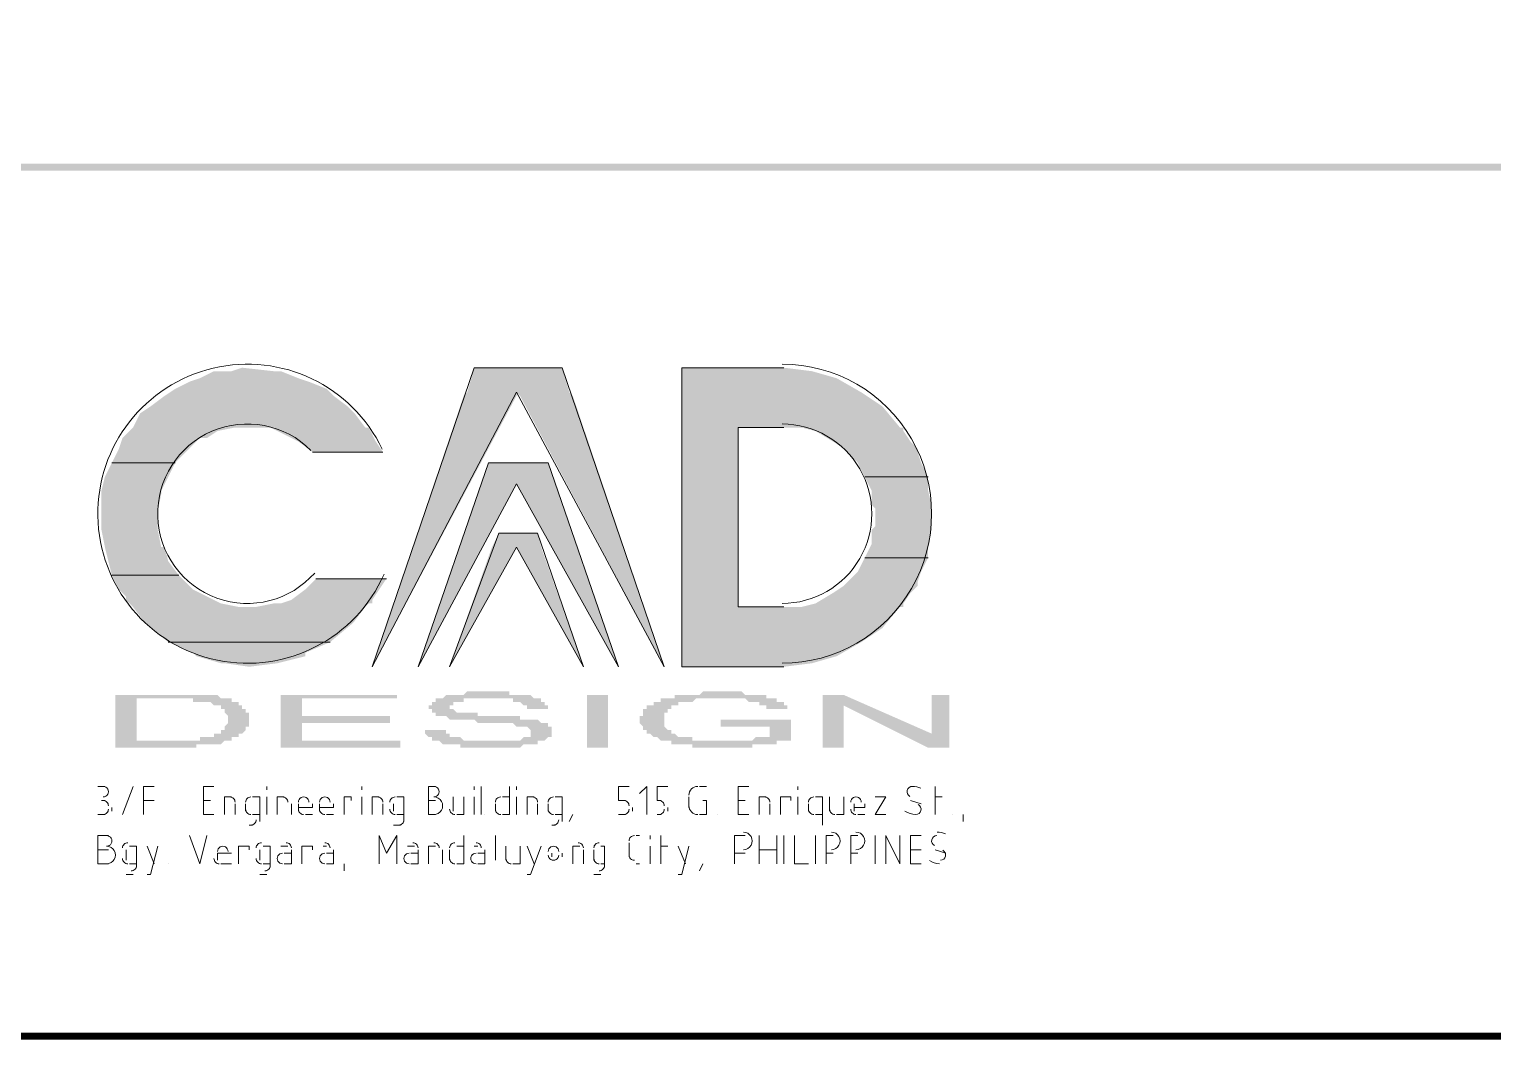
# Model space of a CAD drawing. Header units: millimetres. Extents: x 3.6 to 37.8, y 0.6 to 28.7.
# Drawn here: x 20.753 to 22.488, y 0.556 to 1.754 of the extents above; entities that cross this region are included whole.
import ezdxf

# ---------------------------------------------------------------- set-up
doc = ezdxf.new("R2010")
doc.units = ezdxf.units.MM
doc.layers.add('PDF_0', color=7, linetype='Continuous')

msp = doc.modelspace()

# ---------------------------------------------------------------- hatches: boundary and pattern name
at = {"layer": 'PDF_0', "true_color": 0x7f7f7f, "transparency": 33554559}
h = msp.add_hatch(color=8, dxfattribs=at)
h.paths.add_polyline_path([(20.85556, 0.90211), (20.85556, 0.96466), (20.92228, 0.96466), (20.92645, 0.96466), (20.92645, 0.96466), (20.93062, 0.96466), (20.93479, 0.96466), (20.93896, 0.96466), (20.93896, 0.96466), (20.94313, 0.96466), (20.9473, 0.96466), (20.9473, 0.96466), (20.95147, 0.96466), (20.95147, 0.96466), (20.95564, 0.96466), (20.95564, 0.96466), (20.95981, 0.96466), (20.95981, 0.96466), (20.96398, 0.96466), (20.96815, 0.96466), (20.96815, 0.96466), (20.97232, 0.96466), (20.97232, 0.96466), (20.97649, 0.96466), (20.97649, 0.96466), (20.98066, 0.96049), (20.98066, 0.96049), (20.98483, 0.96049), (20.98483, 0.96049), (20.989, 0.96049), (20.989, 0.96049), (20.99317, 0.96049), (20.99317, 0.95632), (20.99317, 0.95632), (20.99734, 0.95632), (20.99734, 0.95632), (21.00151, 0.95632), (21.00151, 0.95632), (21.00151, 0.95215), (21.00151, 0.95215), (21.00568, 0.95215), (21.00568, 0.95215), (21.00568, 0.95215), (21.00568, 0.95215), (21.00568, 0.94798), (21.00985, 0.94798), (21.00985, 0.94798), (21.00985, 0.94798), (21.00985, 0.94798), (21.00985, 0.94381), (21.00985, 0.94381), (21.01402, 0.94381), (21.01402, 0.94381), (21.01402, 0.94381), (21.01402, 0.93964), (21.01402, 0.93964), (21.01402, 0.93964), (21.01402, 0.93964), (21.01402, 0.93964), (21.01402, 0.93547), (21.01402, 0.93547), (21.01402, 0.93547), (21.01402, 0.93547), (21.01402, 0.9313), (21.01402, 0.9313), (21.01402, 0.9313), (21.01402, 0.9313), (21.01402, 0.9313), (21.01402, 0.92713), (21.01402, 0.92713), (21.01402, 0.92713), (21.01402, 0.92713), (21.00985, 0.92713), (21.00985, 0.92296), (21.00985, 0.92296), (21.00985, 0.92296), (21.00985, 0.92296), (21.00985, 0.92296), (21.00568, 0.91879), (21.00568, 0.91879), (21.00568, 0.91879), (21.00568, 0.91879), (21.00151, 0.91879), (21.00151, 0.91462), (21.00151, 0.91462), (21.00151, 0.91462), (20.99734, 0.91462), (20.99734, 0.91462), (20.99734, 0.91462), (20.99317, 0.91462), (20.99317, 0.91045), (20.989, 0.91045), (20.989, 0.91045), (20.989, 0.91045), (20.98483, 0.91045), (20.98483, 0.91045), (20.98066, 0.90628), (20.98066, 0.90628), (20.98066, 0.90628), (20.97649, 0.90628), (20.97232, 0.90628), (20.97232, 0.90628), (20.96815, 0.90628), (20.96815, 0.90628), (20.96398, 0.90628), (20.96398, 0.90628), (20.95981, 0.90628), (20.95564, 0.90628), (20.95564, 0.90628), (20.95147, 0.90628), (20.95147, 0.90211), (20.9473, 0.90211), (20.9473, 0.90211), (20.94313, 0.90211), (20.93896, 0.90211), (20.93896, 0.90211), (20.93479, 0.90211), (20.93062, 0.90211), (20.93062, 0.90211), (20.92645, 0.90211), (20.92645, 0.90211)], flags=0)
h.paths.add_polyline_path([(20.88058, 0.91045), (20.92228, 0.91045), (20.92645, 0.91045), (20.92645, 0.91045), (20.93062, 0.91045), (20.93479, 0.91045), (20.93896, 0.91045), (20.93896, 0.91045), (20.94313, 0.91045), (20.94313, 0.91045), (20.9473, 0.91045), (20.9473, 0.91045), (20.95147, 0.91045), (20.95147, 0.91045), (20.95564, 0.91045), (20.95564, 0.91462), (20.95981, 0.91462), (20.96398, 0.91462), (20.96398, 0.91462), (20.96815, 0.91462), (20.96815, 0.91462), (20.96815, 0.91462), (20.97232, 0.91462), (20.97232, 0.91462), (20.97232, 0.91879), (20.97649, 0.91879), (20.97649, 0.91879), (20.97649, 0.91879), (20.98066, 0.91879), (20.98066, 0.92296), (20.98066, 0.92296), (20.98066, 0.92296), (20.98483, 0.92296), (20.98483, 0.92296), (20.98483, 0.92296), (20.98483, 0.92713), (20.98483, 0.92713), (20.98483, 0.92713), (20.98483, 0.92713), (20.98483, 0.92713), (20.989, 0.9313), (20.989, 0.9313), (20.989, 0.9313), (20.989, 0.9313), (20.989, 0.93547), (20.989, 0.93547), (20.989, 0.93547), (20.989, 0.93547), (20.989, 0.93964), (20.989, 0.93964), (20.989, 0.93964), (20.989, 0.93964), (20.989, 0.93964), (20.98483, 0.94381), (20.98483, 0.94381), (20.98483, 0.94381), (20.98483, 0.94381), (20.98483, 0.94381), (20.98483, 0.94798), (20.98483, 0.94798), (20.98066, 0.94798), (20.98066, 0.94798), (20.98066, 0.94798), (20.98066, 0.95215), (20.97649, 0.95215), (20.97649, 0.95215), (20.97649, 0.95215), (20.97232, 0.95215), (20.97232, 0.95215), (20.96815, 0.95632), (20.96815, 0.95632), (20.96398, 0.95632), (20.96398, 0.95632), (20.95981, 0.95632), (20.95981, 0.95632), (20.95564, 0.95632), (20.95564, 0.95632), (20.95564, 0.95632), (20.95147, 0.95632), (20.95147, 0.95632), (20.9473, 0.95632), (20.9473, 0.96049), (20.94313, 0.96049), (20.94313, 0.96049), (20.93896, 0.96049), (20.93479, 0.96049), (20.93062, 0.96049), (20.93062, 0.96049), (20.92645, 0.96049), (20.92228, 0.96049), (20.92228, 0.96049), (20.88058, 0.96049)], flags=0)
for points in [[(21.05155, 0.90211), (21.05155, 0.96466), (21.18916, 0.96466), (21.18916, 0.96049), (21.07657, 0.96049), (21.07657, 0.93964), (21.18082, 0.93964), (21.18082, 0.9313), (21.07657, 0.9313), (21.07657, 0.91045), (21.19333, 0.91045), (21.19333, 0.90211)], [(21.22252, 0.92296), (21.24337, 0.92296), (21.24337, 0.92296), (21.24754, 0.92296), (21.24754, 0.92296), (21.24754, 0.91879), (21.24754, 0.91879), (21.24754, 0.91879), (21.25171, 0.91879), (21.25171, 0.91879), (21.25171, 0.91879), (21.25171, 0.91462), (21.25588, 0.91462), (21.25588, 0.91462), (21.25588, 0.91462), (21.26005, 0.91462), (21.26005, 0.91462), (21.26422, 0.91462), (21.26422, 0.91462), (21.26839, 0.91045), (21.27256, 0.91045), (21.27256, 0.91045), (21.27256, 0.91045), (21.27673, 0.91045), (21.2809, 0.91045), (21.2809, 0.91045), (21.28507, 0.91045), (21.28507, 0.91045), (21.28924, 0.91045), (21.29341, 0.91045), (21.29341, 0.91045), (21.29758, 0.91045), (21.30175, 0.91045), (21.30175, 0.91045), (21.30592, 0.91045), (21.30592, 0.91045), (21.31009, 0.91045), (21.31426, 0.91045), (21.31426, 0.91045), (21.31843, 0.91045), (21.3226, 0.91045), (21.3226, 0.91045), (21.32677, 0.91045), (21.32677, 0.91045), (21.33094, 0.91045), (21.33094, 0.91045), (21.33511, 0.91045), (21.33928, 0.91462), (21.33928, 0.91462), (21.34345, 0.91462), (21.34345, 0.91462), (21.34345, 0.91462), (21.34762, 0.91462), (21.34762, 0.91462), (21.34762, 0.91879), (21.34762, 0.91879), (21.34762, 0.91879), (21.34762, 0.91879), (21.34762, 0.91879), (21.34762, 0.92296), (21.34762, 0.92296), (21.34762, 0.92296), (21.34762, 0.92296), (21.34762, 0.92296), (21.34345, 0.92713), (21.34345, 0.92713), (21.34345, 0.92713), (21.33928, 0.92713), (21.33928, 0.92713), (21.33928, 0.92713), (21.33511, 0.92713), (21.33094, 0.92713), (21.33094, 0.92713), (21.32677, 0.9313), (21.32677, 0.9313), (21.3226, 0.9313), (21.3226, 0.9313), (21.3226, 0.9313), (21.31843, 0.9313), (21.31426, 0.9313), (21.31426, 0.9313), (21.31009, 0.9313), (21.30592, 0.9313), (21.30592, 0.9313), (21.30175, 0.9313), (21.29758, 0.9313), (21.29341, 0.9313), (21.29341, 0.9313), (21.28924, 0.9313), (21.28507, 0.9313), (21.2809, 0.93547), (21.2809, 0.93547), (21.27673, 0.93547), (21.27256, 0.93547), (21.27256, 0.93547), (21.26839, 0.93547), (21.26422, 0.93547), (21.26422, 0.93547), (21.26005, 0.93547), (21.26005, 0.93547), (21.25588, 0.93547), (21.25588, 0.93547), (21.25588, 0.93547), (21.25171, 0.93547), (21.25171, 0.93547), (21.24754, 0.93964), (21.24754, 0.93964), (21.24337, 0.93964), (21.24337, 0.93964), (21.2392, 0.93964), (21.2392, 0.93964), (21.23503, 0.93964), (21.23503, 0.94381), (21.23503, 0.94381), (21.23503, 0.94381), (21.23086, 0.94381), (21.23086, 0.94381), (21.23086, 0.94381), (21.23086, 0.94798), (21.23086, 0.94798), (21.22669, 0.94798), (21.22669, 0.94798), (21.22669, 0.94798), (21.22669, 0.95215), (21.22669, 0.95215), (21.22669, 0.95215), (21.22669, 0.95215), (21.23086, 0.95215), (21.23086, 0.95632), (21.23086, 0.95632), (21.23086, 0.95632), (21.23086, 0.95632), (21.23503, 0.95632), (21.23503, 0.96049), (21.23503, 0.96049), (21.2392, 0.96049), (21.2392, 0.96049), (21.2392, 0.96049), (21.24337, 0.96049), (21.24337, 0.96049), (21.24754, 0.96466), (21.24754, 0.96466), (21.25171, 0.96466), (21.25171, 0.96466), (21.25588, 0.96466), (21.26005, 0.96466), (21.26005, 0.96466), (21.26422, 0.96466), (21.26422, 0.96466), (21.26839, 0.96466), (21.26839, 0.96466), (21.27256, 0.96883), (21.27673, 0.96883), (21.27673, 0.96883), (21.2809, 0.96883), (21.28507, 0.96883), (21.28507, 0.96883), (21.28924, 0.96883), (21.29341, 0.96883), (21.29341, 0.96883), (21.29758, 0.96883), (21.29758, 0.96883), (21.30175, 0.96883), (21.30592, 0.96883), (21.30592, 0.96883), (21.31009, 0.96883), (21.31426, 0.96883), (21.31426, 0.96883), (21.31843, 0.96883), (21.3226, 0.96883), (21.3226, 0.96466), (21.32677, 0.96466), (21.32677, 0.96466), (21.33094, 0.96466), (21.33094, 0.96466), (21.33511, 0.96466), (21.33511, 0.96466), (21.33928, 0.96466), (21.34345, 0.96466), (21.34345, 0.96466), (21.34762, 0.96466), (21.34762, 0.96466), (21.35179, 0.96049), (21.35179, 0.96049), (21.35179, 0.96049), (21.35596, 0.96049), (21.35596, 0.96049), (21.36013, 0.96049), (21.36013, 0.96049), (21.36013, 0.95632), (21.36013, 0.95632), (21.3643, 0.95632), (21.3643, 0.95632), (21.3643, 0.95632), (21.3643, 0.95215), (21.36847, 0.95215), (21.36847, 0.95215), (21.36847, 0.95215), (21.36847, 0.95215), (21.36847, 0.94798), (21.36847, 0.94798), (21.36847, 0.94798), (21.34345, 0.94798), (21.34345, 0.94798), (21.34345, 0.95215), (21.34345, 0.95215), (21.34345, 0.95215), (21.33928, 0.95215), (21.33928, 0.95215), (21.33928, 0.95215), (21.33511, 0.95632), (21.33511, 0.95632), (21.33511, 0.95632), (21.33094, 0.95632), (21.33094, 0.95632), (21.33094, 0.95632), (21.32677, 0.95632), (21.32677, 0.96049), (21.3226, 0.96049), (21.3226, 0.96049), (21.31843, 0.96049), (21.31426, 0.96049), (21.31426, 0.96049), (21.31009, 0.96049), (21.30592, 0.96049), (21.30592, 0.96049), (21.30175, 0.96049), (21.29758, 0.96049), (21.29758, 0.96049), (21.29341, 0.96049), (21.28924, 0.96049), (21.28924, 0.96049), (21.28507, 0.96049), (21.2809, 0.96049), (21.27673, 0.96049), (21.27673, 0.96049), (21.27256, 0.96049), (21.27256, 0.96049), (21.26839, 0.96049), (21.26839, 0.95632), (21.26422, 0.95632), (21.26422, 0.95632), (21.26422, 0.95632), (21.26005, 0.95632), (21.26005, 0.95632), (21.25588, 0.95632), (21.25588, 0.95632), (21.25588, 0.95215), (21.25588, 0.95215), (21.25171, 0.95215), (21.25171, 0.95215), (21.25171, 0.95215), (21.25171, 0.95215), (21.25171, 0.94798), (21.25171, 0.94798), (21.25588, 0.94798), (21.25588, 0.94798), (21.25588, 0.94798), (21.25588, 0.94798), (21.26005, 0.94381), (21.26005, 0.94381), (21.26005, 0.94381), (21.26422, 0.94381), (21.26422, 0.94381), (21.26422, 0.94381), (21.26839, 0.94381), (21.26839, 0.94381), (21.27256, 0.94381), (21.27256, 0.94381), (21.27673, 0.94381), (21.2809, 0.94381), (21.28507, 0.94381), (21.28507, 0.93964), (21.28924, 0.93964), (21.29341, 0.93964), (21.29758, 0.93964), (21.29758, 0.93964), (21.30175, 0.93964), (21.30592, 0.93964), (21.31009, 0.93964), (21.31426, 0.93964), (21.31426, 0.93964), (21.31843, 0.93964), (21.3226, 0.93964), (21.3226, 0.93964), (21.32677, 0.93964), (21.33094, 0.93964), (21.33094, 0.93964), (21.33511, 0.93964), (21.33511, 0.93547), (21.33928, 0.93547), (21.33928, 0.93547), (21.33928, 0.93547), (21.34345, 0.93547), (21.34345, 0.93547), (21.34762, 0.93547), (21.34762, 0.93547), (21.35179, 0.93547), (21.35596, 0.93547), (21.35596, 0.93547), (21.36013, 0.9313), (21.36013, 0.9313), (21.36013, 0.9313), (21.3643, 0.9313), (21.3643, 0.9313), (21.3643, 0.9313), (21.36847, 0.9313), (21.36847, 0.92713), (21.36847, 0.92713), (21.37264, 0.92713), (21.37264, 0.92713), (21.37264, 0.92713), (21.37264, 0.92296), (21.37264, 0.92296), (21.37264, 0.92296), (21.37264, 0.92296), (21.37264, 0.92296), (21.37264, 0.91879), (21.37264, 0.91879), (21.37264, 0.91879), (21.37264, 0.91879), (21.37264, 0.91879), (21.37264, 0.91462), (21.37264, 0.91462), (21.36847, 0.91462), (21.36847, 0.91462), (21.36847, 0.91462), (21.3643, 0.91045), (21.3643, 0.91045), (21.3643, 0.91045), (21.3643, 0.91045), (21.36013, 0.91045), (21.36013, 0.91045), (21.35596, 0.91045), (21.35596, 0.90628), (21.35179, 0.90628), (21.35179, 0.90628), (21.34762, 0.90628), (21.34762, 0.90628), (21.34345, 0.90628), (21.34345, 0.90628), (21.33928, 0.90628), (21.33928, 0.90628), (21.33511, 0.90211), (21.33511, 0.90211), (21.33094, 0.90211), (21.32677, 0.90211), (21.32677, 0.90211), (21.3226, 0.90211), (21.31843, 0.90211), (21.31843, 0.90211), (21.31426, 0.90211), (21.31009, 0.90211), (21.31009, 0.90211), (21.30592, 0.90211), (21.30175, 0.90211), (21.30175, 0.90211), (21.30175, 0.90211), (21.29758, 0.90211), (21.29341, 0.90211), (21.28924, 0.90211), (21.28924, 0.90211), (21.28507, 0.90211), (21.2809, 0.90211), (21.2809, 0.90211), (21.27673, 0.90211), (21.27256, 0.90211), (21.27256, 0.90211), (21.26839, 0.90211), (21.26839, 0.90211), (21.26422, 0.90211), (21.26422, 0.90628), (21.26005, 0.90628), (21.26005, 0.90628), (21.25588, 0.90628), (21.25588, 0.90628), (21.25171, 0.90628), (21.24754, 0.90628), (21.24754, 0.90628), (21.24337, 0.90628), (21.24337, 0.90628), (21.2392, 0.91045), (21.2392, 0.91045), (21.2392, 0.91045), (21.23503, 0.91045), (21.23503, 0.91045), (21.23086, 0.91045), (21.23086, 0.91045), (21.23086, 0.91462), (21.22669, 0.91462), (21.22669, 0.91462), (21.22669, 0.91462), (21.22669, 0.91462), (21.22252, 0.91879), (21.22252, 0.91879), (21.22252, 0.91879), (21.22252, 0.91879), (21.22252, 0.91879), (21.22252, 0.92296), (21.22252, 0.92296), (21.22252, 0.92296), (21.22252, 0.92296)], [(21.5728, 0.92713), (21.5728, 0.93547), (21.6562, 0.93547), (21.6562, 0.91045), (21.65203, 0.91045), (21.65203, 0.91045), (21.64786, 0.91045), (21.64786, 0.91045), (21.64369, 0.91045), (21.64369, 0.91045), (21.63952, 0.91045), (21.63952, 0.90628), (21.63535, 0.90628), (21.63118, 0.90628), (21.63118, 0.90628), (21.62701, 0.90628), (21.62701, 0.90628), (21.62284, 0.90628), (21.62284, 0.90628), (21.61867, 0.90628), (21.61867, 0.90628), (21.6145, 0.90628), (21.61033, 0.90628), (21.61033, 0.90211), (21.60616, 0.90211), (21.60616, 0.90211), (21.60199, 0.90211), (21.59782, 0.90211), (21.59782, 0.90211), (21.59365, 0.90211), (21.58948, 0.90211), (21.58948, 0.90211), (21.58531, 0.90211), (21.58114, 0.90211), (21.58114, 0.90211), (21.57697, 0.90211), (21.57697, 0.90211), (21.5728, 0.90211), (21.56863, 0.90211), (21.56863, 0.90211), (21.56446, 0.90211), (21.56029, 0.90211), (21.56029, 0.90211), (21.55612, 0.90211), (21.55612, 0.90211), (21.55195, 0.90211), (21.54778, 0.90211), (21.54778, 0.90211), (21.54361, 0.90211), (21.53944, 0.90211), (21.53944, 0.90628), (21.53527, 0.90628), (21.53527, 0.90628), (21.5311, 0.90628), (21.5311, 0.90628), (21.52693, 0.90628), (21.52276, 0.90628), (21.52276, 0.90628), (21.51859, 0.90628), (21.51859, 0.90628), (21.51442, 0.90628), (21.51442, 0.91045), (21.51025, 0.91045), (21.51025, 0.91045), (21.50608, 0.91045), (21.50608, 0.91045), (21.50191, 0.91045), (21.50191, 0.91045), (21.49774, 0.91462), (21.49774, 0.91462), (21.49774, 0.91462), (21.49357, 0.91462), (21.49357, 0.91462), (21.49357, 0.91462), (21.4894, 0.91879), (21.4894, 0.91879), (21.4894, 0.91879), (21.48523, 0.91879), (21.48523, 0.91879), (21.48523, 0.92296), (21.48523, 0.92296), (21.48523, 0.92296), (21.48106, 0.92296), (21.48106, 0.92296), (21.48106, 0.92296), (21.48106, 0.92713), (21.48106, 0.92713), (21.48106, 0.92713), (21.48106, 0.92713), (21.47689, 0.9313), (21.47689, 0.9313), (21.47689, 0.9313), (21.47689, 0.9313), (21.47689, 0.9313), (21.47689, 0.93547), (21.47689, 0.93547), (21.47689, 0.93547), (21.47689, 0.93547), (21.47689, 0.93547), (21.47689, 0.93964), (21.47689, 0.93964), (21.47689, 0.93964), (21.48106, 0.93964), (21.48106, 0.94381), (21.48106, 0.94381), (21.48106, 0.94381), (21.48106, 0.94381), (21.48106, 0.94381), (21.48106, 0.94798), (21.48523, 0.94798), (21.48523, 0.94798), (21.48523, 0.94798), (21.48523, 0.94798), (21.48523, 0.95215), (21.4894, 0.95215), (21.4894, 0.95215), (21.4894, 0.95215), (21.4894, 0.95215), (21.49357, 0.95215), (21.49357, 0.95632), (21.49357, 0.95632), (21.49774, 0.95632), (21.49774, 0.95632), (21.49774, 0.95632), (21.50191, 0.95632), (21.50191, 0.96049), (21.50608, 0.96049), (21.50608, 0.96049), (21.51025, 0.96049), (21.51025, 0.96049), (21.51442, 0.96049), (21.51442, 0.96049), (21.51859, 0.96049), (21.51859, 0.96466), (21.52276, 0.96466), (21.52276, 0.96466), (21.52693, 0.96466), (21.52693, 0.96466), (21.5311, 0.96466), (21.5311, 0.96466), (21.53527, 0.96466), (21.53944, 0.96466), (21.53944, 0.96466), (21.54361, 0.96466), (21.54361, 0.96466), (21.54778, 0.96466), (21.55195, 0.96883), (21.55195, 0.96883), (21.55612, 0.96883), (21.56029, 0.96883), (21.56029, 0.96883), (21.56446, 0.96883), (21.56863, 0.96883), (21.56863, 0.96883), (21.5728, 0.96883), (21.5728, 0.96883), (21.57697, 0.96883), (21.58114, 0.96883), (21.58114, 0.96883), (21.58531, 0.96883), (21.58948, 0.96883), (21.58948, 0.96883), (21.59365, 0.96883), (21.59782, 0.96883), (21.59782, 0.96883), (21.60199, 0.96466), (21.60199, 0.96466), (21.60616, 0.96466), (21.61033, 0.96466), (21.61033, 0.96466), (21.61033, 0.96466), (21.6145, 0.96466), (21.61867, 0.96466), (21.61867, 0.96466), (21.62284, 0.96466), (21.62284, 0.96466), (21.62701, 0.96466), (21.62701, 0.96049), (21.63118, 0.96049), (21.63118, 0.96049), (21.63535, 0.96049), (21.63535, 0.96049), (21.63952, 0.96049), (21.63952, 0.96049), (21.63952, 0.96049), (21.63952, 0.95632), (21.64369, 0.95632), (21.64369, 0.95632), (21.64369, 0.95632), (21.64786, 0.95632), (21.64786, 0.95632), (21.64786, 0.95215), (21.64786, 0.95215), (21.65203, 0.95215), (21.65203, 0.95215), (21.65203, 0.94798), (21.65203, 0.94798), (21.65203, 0.94798), (21.63118, 0.94798), (21.63118, 0.94798), (21.62701, 0.94798), (21.62701, 0.94798), (21.62701, 0.95215), (21.62701, 0.95215), (21.62284, 0.95215), (21.62284, 0.95215), (21.62284, 0.95215), (21.61867, 0.95215), (21.61867, 0.95632), (21.61867, 0.95632), (21.6145, 0.95632), (21.6145, 0.95632), (21.61033, 0.95632), (21.61033, 0.95632), (21.60616, 0.95632), (21.60616, 0.95632), (21.60199, 0.96049), (21.60199, 0.96049), (21.59782, 0.96049), (21.59782, 0.96049), (21.59365, 0.96049), (21.58948, 0.96049), (21.58948, 0.96049), (21.58531, 0.96049), (21.58114, 0.96049), (21.58114, 0.96049), (21.57697, 0.96049), (21.5728, 0.96049), (21.5728, 0.96049), (21.5728, 0.96049), (21.56863, 0.96049), (21.56446, 0.96049), (21.56446, 0.96049), (21.56029, 0.96049), (21.55612, 0.96049), (21.55612, 0.96049), (21.55195, 0.96049), (21.54778, 0.96049), (21.54778, 0.96049), (21.54361, 0.96049), (21.54361, 0.96049), (21.53944, 0.95632), (21.53944, 0.95632), (21.53527, 0.95632), (21.53527, 0.95632), (21.5311, 0.95632), (21.5311, 0.95632), (21.52693, 0.95632), (21.52693, 0.95632), (21.52276, 0.95632), (21.52276, 0.95215), (21.52276, 0.95215), (21.51859, 0.95215), (21.51859, 0.95215), (21.51859, 0.95215), (21.51442, 0.95215), (21.51442, 0.94798), (21.51442, 0.94798), (21.51025, 0.94798), (21.51025, 0.94798), (21.51025, 0.94798), (21.51025, 0.94798), (21.51025, 0.94381), (21.50608, 0.94381), (21.50608, 0.94381), (21.50608, 0.94381), (21.50608, 0.94381), (21.50608, 0.93964), (21.50608, 0.93964), (21.50608, 0.93964), (21.50608, 0.93964), (21.50608, 0.93964), (21.50608, 0.93547), (21.50191, 0.93547), (21.50191, 0.93547), (21.50608, 0.93547), (21.50608, 0.9313), (21.50608, 0.9313), (21.50608, 0.9313), (21.50608, 0.9313), (21.50608, 0.9313), (21.50608, 0.92713), (21.50608, 0.92713), (21.50608, 0.92713), (21.50608, 0.92713), (21.50608, 0.92713), (21.51025, 0.92296), (21.51025, 0.92296), (21.51025, 0.92296), (21.51025, 0.92296), (21.51025, 0.92296), (21.51442, 0.92296), (21.51442, 0.91879), (21.51442, 0.91879), (21.51859, 0.91879), (21.51859, 0.91879), (21.51859, 0.91879), (21.52276, 0.91462), (21.52276, 0.91462), (21.52693, 0.91462), (21.52693, 0.91462), (21.5311, 0.91462), (21.5311, 0.91462), (21.53527, 0.91462), (21.53527, 0.91462), (21.53944, 0.91462), (21.53944, 0.91045), (21.54361, 0.91045), (21.54778, 0.91045), (21.54778, 0.91045), (21.55195, 0.91045), (21.55195, 0.91045), (21.55612, 0.91045), (21.56029, 0.91045), (21.56029, 0.91045), (21.56446, 0.91045), (21.56863, 0.91045), (21.56863, 0.91045), (21.5728, 0.91045), (21.5728, 0.91045), (21.57697, 0.91045), (21.58114, 0.91045), (21.58114, 0.91045), (21.58531, 0.91045), (21.58948, 0.91045), (21.58948, 0.91045), (21.59365, 0.91045), (21.59782, 0.91045), (21.59782, 0.91045), (21.60199, 0.91045), (21.60199, 0.91045), (21.60616, 0.91045), (21.60616, 0.91045), (21.61033, 0.91045), (21.6145, 0.91462), (21.6145, 0.91462), (21.61867, 0.91462), (21.62284, 0.91462), (21.62284, 0.91462), (21.62701, 0.91462), (21.62701, 0.91462), (21.62701, 0.91462), (21.63118, 0.91462), (21.63118, 0.91462), (21.63118, 0.92713)], [(21.69373, 0.90211), (21.69373, 0.96466), (21.71875, 0.96466), (21.823, 0.91879), (21.823, 0.96466), (21.84385, 0.96466), (21.84385, 0.90211), (21.81883, 0.90211), (21.71875, 0.95215), (21.71875, 0.90211)]]:
    msp.add_hatch(color=8, dxfattribs=at).paths.add_polyline_path(points)

# ---------------------------------------------------------------- linework, layer by layer
at = {"layer": 'PDF_0', "lineweight": 0, "const_width": 0.00834}
msp.add_lwpolyline([(37.81912, 0.56017), (37.81912, 28.6618), (3.62095, 28.6618), (3.62095, 0.56017)], close=True, dxfattribs=at)
at = {"layer": 'PDF_0', "color": 133, "lineweight": 0, "true_color": 0x6dddc0}
for points in [[(21.33094, 1.32328), (21.15997, 0.99802), (21.2809, 1.35247), (21.38515, 1.35247), (21.50608, 0.99802)], [(21.36847, 1.23988), (21.45187, 0.99802), (21.33094, 1.21486), (21.21418, 0.99802), (21.29758, 1.23988)], [(21.35596, 1.15648), (21.41017, 0.99802), (21.33094, 1.1398), (21.25171, 0.99802), (21.31009, 1.15648)], [(21.15997, 0.99802), (21.15997, 0.99802), (21.15997, 0.99802)], [(21.21418, 0.99802), (21.21418, 0.99802), (21.21418, 0.99802)], [(21.25171, 0.99802), (21.25171, 0.99802), (21.25171, 0.99802)], [(21.41017, 0.99802), (21.41017, 0.99802), (21.41017, 0.99802)], [(21.45187, 0.99802), (21.45187, 0.99802), (21.45187, 0.99802)], [(21.50608, 0.99802), (21.50608, 0.99802), (21.50608, 0.99802)]]:
    msp.add_lwpolyline(points, close=True, dxfattribs=at)
for points in [[(21.64786, 1.35247), (21.52693, 1.35247), (21.52693, 0.99802), (21.64786, 0.99802)], [(21.64786, 1.06891), (21.59365, 1.06891), (21.59365, 1.28158), (21.64786, 1.28158)], [(21.17248, 1.25239), (21.08908, 1.25239)], [(20.92645, 1.23988), (20.85139, 1.23988), (20.92645, 1.23988)], [(21.81883, 1.2232), (21.74377, 1.2232), (21.81883, 1.2232)], [(21.81883, 1.12729), (21.74377, 1.12729), (21.81883, 1.12729)], [(20.93062, 1.10644), (20.85139, 1.10644), (20.93062, 1.10644)], [(21.09325, 1.10227), (21.17665, 1.10227)], [(21.10993, 1.02721), (20.91811, 1.02721), (21.10993, 1.02721)]]:
    msp.add_lwpolyline(points, dxfattribs=at)
at = {"layer": 'PDF_0', "lineweight": 9}
for points in [[(20.83471, 0.85624), (20.84305, 0.85624)], [(20.8639, 0.82288), (20.87641, 0.85624)], [(20.88892, 0.82288), (20.88892, 0.85624), (20.90143, 0.85624)], [(20.97232, 0.82288), (20.95981, 0.82288), (20.95981, 0.85624), (20.97232, 0.85624)], [(21.03487, 0.85207), (21.03487, 0.85624)], [(21.14746, 0.85207), (21.14746, 0.85624)], [(21.23503, 0.85624), (21.22669, 0.85624), (21.22669, 0.82288), (21.23503, 0.82288)], [(21.2809, 0.85207), (21.2809, 0.85624)], [(21.28924, 0.82288), (21.28924, 0.85624)], [(21.3226, 0.85624), (21.3226, 0.82288), (21.31426, 0.82288)], [(21.33094, 0.85207), (21.33094, 0.85624)], [(21.46021, 0.83956), (21.45187, 0.83956), (21.45187, 0.85624), (21.46438, 0.85624)], [(21.48523, 0.82288), (21.48523, 0.85624), (21.47689, 0.8479)], [(21.50191, 0.83956), (21.49774, 0.83956), (21.49774, 0.85624), (21.51025, 0.85624)], [(21.54778, 0.85624), (21.55612, 0.85624)], [(21.60616, 0.82288), (21.59365, 0.82288), (21.59365, 0.85624), (21.60616, 0.85624)], [(21.66454, 0.85207), (21.66454, 0.85624)], [(21.82717, 0.82288), (21.82717, 0.85624)], [(20.84305, 0.83956), (20.83888, 0.83956)], [(20.88892, 0.83956), (20.90143, 0.83956)], [(20.96815, 0.83956), (20.95981, 0.83956)], [(20.98483, 0.82288), (20.98483, 0.84373), (20.99317, 0.84373)], [(20.99734, 0.83539), (20.99734, 0.82288)], [(21.00985, 0.83539), (21.00985, 0.82705)], [(21.02653, 0.81454), (21.02653, 0.84373), (21.01819, 0.84373)], [(21.03487, 0.82288), (21.03487, 0.84373)], [(21.04738, 0.82288), (21.04738, 0.84373), (21.05572, 0.84373)], [(21.06406, 0.83539), (21.06406, 0.82288)], [(21.0724, 0.82705), (21.0724, 0.83539)], [(21.08908, 0.83539), (21.08908, 0.83122), (21.0724, 0.83122)], [(21.09742, 0.82705), (21.09742, 0.83539)], [(21.1141, 0.83539), (21.1141, 0.83122), (21.09742, 0.83122)], [(21.12661, 0.82288), (21.12661, 0.84373), (21.13495, 0.84373), (21.13495, 0.83956)], [(21.14746, 0.82288), (21.14746, 0.84373)], [(21.15997, 0.82288), (21.15997, 0.84373), (21.16831, 0.84373)], [(21.17248, 0.83539), (21.17248, 0.82288)], [(21.18499, 0.83539), (21.18499, 0.82705)], [(21.1975, 0.81454), (21.1975, 0.84373), (21.18916, 0.84373)], [(21.23503, 0.83956), (21.22669, 0.83956)], [(21.25588, 0.84373), (21.25588, 0.82705)], [(21.26005, 0.82288), (21.26839, 0.82288), (21.26839, 0.84373)], [(21.2809, 0.82288), (21.2809, 0.84373)], [(21.30592, 0.82705), (21.30592, 0.83539)], [(21.31426, 0.84373), (21.3226, 0.84373)], [(21.33094, 0.82288), (21.33094, 0.84373)], [(21.34345, 0.82288), (21.34345, 0.84373), (21.35179, 0.84373)], [(21.35596, 0.83539), (21.35596, 0.82288)], [(21.36847, 0.83539), (21.36847, 0.82705)], [(21.38515, 0.81454), (21.38515, 0.84373), (21.37681, 0.84373)], [(21.53527, 0.83122), (21.53527, 0.84373)], [(21.55195, 0.83956), (21.55612, 0.83956), (21.55612, 0.82288), (21.54778, 0.82288)], [(21.60199, 0.83956), (21.59365, 0.83956)], [(21.61867, 0.82288), (21.61867, 0.84373), (21.62701, 0.84373)], [(21.63118, 0.83539), (21.63118, 0.82288)], [(21.64369, 0.82288), (21.64369, 0.84373), (21.6562, 0.84373), (21.6562, 0.83956)], [(21.66454, 0.82288), (21.66454, 0.84373)], [(21.67705, 0.83539), (21.67705, 0.82705)], [(21.69373, 0.81037), (21.69373, 0.84373), (21.68539, 0.84373)], [(21.70207, 0.84373), (21.70207, 0.82705)], [(21.71041, 0.82288), (21.71875, 0.82288), (21.71875, 0.84373)], [(21.73126, 0.82705), (21.73126, 0.83539)], [(21.74377, 0.83539), (21.74377, 0.83122), (21.73126, 0.83122)], [(21.75628, 0.84373), (21.76879, 0.84373), (21.75628, 0.82288), (21.76879, 0.82288)], [(21.79798, 0.83956), (21.81049, 0.83539)], [(21.82717, 0.84373), (21.83551, 0.84373)], [(20.84305, 0.82288), (20.83471, 0.82288)], [(20.85139, 0.83122), (20.85139, 0.82705)], [(21.01819, 0.82288), (21.02653, 0.82288)], [(21.08908, 0.82288), (21.08074, 0.82288)], [(21.1141, 0.82288), (21.10576, 0.82288)], [(21.18916, 0.82288), (21.1975, 0.82288)], [(21.29341, 0.82288), (21.29341, 0.82288)], [(21.37681, 0.82288), (21.38515, 0.82288)], [(21.39349, 0.81454), (21.39766, 0.82288)], [(21.45187, 0.82288), (21.46021, 0.82288)], [(21.46855, 0.82705), (21.46855, 0.83122)], [(21.49774, 0.82288), (21.50191, 0.82288)], [(21.51025, 0.82705), (21.51025, 0.83122)], [(21.56863, 0.82288), (21.56863, 0.82288)], [(21.68539, 0.82288), (21.69373, 0.82288)], [(21.74377, 0.82288), (21.73543, 0.82288)], [(21.84802, 0.82288), (21.84802, 0.82288)], [(21.86053, 0.81454), (21.86053, 0.82288)], [(21.01402, 0.81037), (21.01819, 0.81037)], [(21.18499, 0.81037), (21.19333, 0.81037)], [(21.37264, 0.81037), (21.37681, 0.81037)], [(20.84722, 0.79786), (20.83471, 0.79786), (20.83471, 0.7645), (20.84722, 0.7645)], [(20.84722, 0.78118), (20.83471, 0.78118)], [(20.86807, 0.78118), (20.86807, 0.76867)], [(20.88058, 0.76033), (20.88058, 0.78535), (20.87224, 0.78535)], [(20.89309, 0.75199), (20.89726, 0.75199), (20.9056, 0.78535)], [(20.89309, 0.78535), (20.90143, 0.7645)], [(20.94313, 0.79786), (20.95564, 0.7645), (20.96398, 0.79786)], [(21.00151, 0.7645), (21.00151, 0.78535), (21.01402, 0.78535), (21.01402, 0.78118)], [(21.02653, 0.78118), (21.02653, 0.76867)], [(21.03904, 0.76033), (21.03904, 0.78535), (21.0307, 0.78535)], [(21.05155, 0.78535), (21.05989, 0.78535)], [(21.06406, 0.78118), (21.06406, 0.7645), (21.05572, 0.7645)], [(21.07657, 0.7645), (21.07657, 0.78535), (21.08908, 0.78535), (21.08908, 0.78118)], [(21.10159, 0.78535), (21.10576, 0.78535)], [(21.1141, 0.78118), (21.1141, 0.7645), (21.10576, 0.7645)], [(21.16831, 0.7645), (21.16831, 0.79786), (21.17665, 0.77701), (21.18916, 0.79786), (21.18916, 0.7645)], [(21.20167, 0.78535), (21.21001, 0.78535)], [(21.21418, 0.78118), (21.21418, 0.7645), (21.20584, 0.7645)], [(21.22669, 0.7645), (21.22669, 0.78535), (21.23503, 0.78535)], [(21.24337, 0.78118), (21.24337, 0.7645)], [(21.25171, 0.76867), (21.25171, 0.78118)], [(21.26839, 0.79786), (21.26839, 0.7645), (21.26005, 0.7645)], [(21.26005, 0.78535), (21.26839, 0.78535)], [(21.2809, 0.78535), (21.28507, 0.78535)], [(21.29341, 0.78118), (21.29341, 0.7645), (21.28507, 0.7645)], [(21.30592, 0.79786), (21.30592, 0.76867)], [(21.31843, 0.78535), (21.31843, 0.76867)], [(21.32677, 0.7645), (21.33511, 0.7645), (21.33511, 0.78535)], [(21.34345, 0.75199), (21.34762, 0.75199), (21.36013, 0.78535)], [(21.34345, 0.78535), (21.35179, 0.7645)], [(21.39766, 0.7645), (21.39766, 0.78535), (21.406, 0.78535)], [(21.41017, 0.78118), (21.41017, 0.7645)], [(21.42268, 0.78118), (21.42268, 0.76867)], [(21.43519, 0.76033), (21.43519, 0.78535), (21.43102, 0.78535)], [(21.46438, 0.77284), (21.46438, 0.78952)], [(21.47272, 0.79786), (21.47689, 0.79786)], [(21.4894, 0.79369), (21.4894, 0.79786)], [(21.4894, 0.7645), (21.4894, 0.78535)], [(21.50191, 0.7645), (21.50191, 0.79786)], [(21.50191, 0.78535), (21.51025, 0.78535)], [(21.52276, 0.75199), (21.52693, 0.75199), (21.53527, 0.78535)], [(21.52276, 0.78535), (21.5311, 0.7645)], [(21.58948, 0.7645), (21.58948, 0.79786), (21.60199, 0.79786)], [(21.61867, 0.7645), (21.61867, 0.79786)], [(21.61867, 0.78118), (21.63952, 0.78118)], [(21.63952, 0.79786), (21.63952, 0.7645)], [(21.64786, 0.7645), (21.64786, 0.79786)], [(21.66037, 0.79786), (21.66037, 0.7645), (21.67705, 0.7645)], [(21.68539, 0.7645), (21.68539, 0.79786)], [(21.6979, 0.7645), (21.6979, 0.79786), (21.70624, 0.79786)], [(21.72709, 0.7645), (21.72709, 0.79786), (21.73543, 0.79786)], [(21.75628, 0.7645), (21.75628, 0.79786)], [(21.76879, 0.7645), (21.76879, 0.79786), (21.78547, 0.7645), (21.78547, 0.79786)], [(21.81049, 0.7645), (21.79798, 0.7645), (21.79798, 0.79786), (21.81049, 0.79786)], [(21.81049, 0.78118), (21.79798, 0.78118)], [(21.82717, 0.78118), (21.83968, 0.77701)], [(20.87224, 0.7645), (20.88058, 0.7645)], [(20.91811, 0.7645), (20.91811, 0.7645)], [(20.97649, 0.76867), (20.97649, 0.77701), (20.99317, 0.77701)], [(20.99317, 0.7645), (20.98066, 0.7645)], [(21.0307, 0.7645), (21.03904, 0.7645)], [(21.05572, 0.77701), (21.06406, 0.77701)], [(21.10576, 0.77701), (21.1141, 0.77701)], [(21.12661, 0.75616), (21.12661, 0.7645)], [(21.20584, 0.77701), (21.21418, 0.77701)], [(21.28507, 0.77701), (21.29341, 0.77701)], [(21.37264, 0.77284), (21.37264, 0.77701)], [(21.38515, 0.77701), (21.38515, 0.77284)], [(21.43102, 0.7645), (21.43519, 0.7645)], [(21.47689, 0.7645), (21.47272, 0.7645)], [(21.54778, 0.75616), (21.55195, 0.7645)], [(21.60199, 0.77701), (21.58948, 0.77701)], [(21.70624, 0.77701), (21.6979, 0.77701)], [(21.73543, 0.77701), (21.72709, 0.77701)], [(20.86807, 0.75199), (20.87641, 0.75199)], [(21.02653, 0.75199), (21.03487, 0.75199)], [(21.42268, 0.75199), (21.43102, 0.75199)]]:
    msp.add_lwpolyline(points, dxfattribs=at)
for points in [[(21.23295, 0.82288, 1.0000375), (21.23295, 0.84373, 1.0000793), (21.23295, 0.85624)], [(21.81026, 0.85425, 0.0945058), (21.80031, 0.85624, 0.7874547), (21.79724, 0.84441)], [(21.79122, 0.82693, 0.1417186), (21.80426, 0.82288, 0.7874547), (21.80706, 0.83471)], [(20.84513, 0.7645, 1.0000375), (20.84513, 0.78535, 1.0000793), (20.84513, 0.79786)]]:
    msp.add_lwpolyline(points, format="xyb", dxfattribs=at)
at = {"layer": 'PDF_0', "color": 133, "lineweight": 0, "true_color": 0x6dddc0}
for centre, radius, start, end in [((21.01193, 1.17941), 0.17723, 25.60961, 336.12661), ((21.64578, 1.17941), 0.17722, 269.99994, 90.00007), ((21.01194, 1.17942), 0.10633, 44.92264, 318.60927), ((21.64578, 1.17941), 0.10633, 269.99964, 90.00036)]:
    msp.add_arc(centre, radius, start, end, dxfattribs=at)
at = {"layer": 'PDF_0', "lineweight": 9}
for centre, radius, start, end in [((20.84097, 0.84998), 0.00625, 269.99546, 90.00454), ((21.54569, 0.84582), 0.01042, 89.99785, 180.00215), ((20.84097, 0.83331), 0.00625, 359.99546, 90.00454), ((20.99109, 0.83748), 0.00625, 359.99546, 90.00454), ((21.0161, 0.83748), 0.00625, 89.99546, 180.00454), ((21.05364, 0.83748), 0.00625, 359.99546, 90.00454), ((21.07866, 0.83748), 0.00625, 359.99546, 180.00454), ((21.10368, 0.83748), 0.00625, 359.99546, 180.00454), ((21.16623, 0.83748), 0.00625, 359.99546, 90.00454), ((21.18707, 0.83748), 0.00625, 89.99546, 180.00454), ((21.31217, 0.83748), 0.00625, 89.99546, 180.00454), ((21.34971, 0.83748), 0.00625, 359.99546, 90.00454), ((21.37472, 0.83748), 0.00625, 89.99546, 180.00454), ((21.45813, 0.83331), 0.00625, 359.99546, 90.00454), ((21.49983, 0.83331), 0.00625, 359.99546, 90.00454), ((21.54569, 0.8333), 0.01042, 179.99785, 270.00215), ((21.62493, 0.83748), 0.00625, 359.99546, 90.00454), ((21.6833, 0.83748), 0.00625, 89.99546, 180.00454), ((21.73335, 0.83748), 0.00625, 359.99546, 180.00454), ((20.84097, 0.82913), 0.00625, 269.99546, 0.00454), ((21.0161, 0.82913), 0.00625, 179.99546, 270.00454), ((21.01611, 0.81662), 0.00625, 269.99546, 0.00454), ((21.07865, 0.82913), 0.00625, 179.99546, 270.00454), ((21.10367, 0.82913), 0.00625, 179.99546, 270.00454), ((21.18707, 0.82913), 0.00625, 179.99546, 270.00454), ((21.19125, 0.81662), 0.00625, 269.99546, 0.00454), ((21.25796, 0.82913), 0.00625, 179.99546, 270.00454), ((21.31217, 0.82913), 0.00625, 179.99546, 270.00454), ((21.37472, 0.82913), 0.00625, 179.99546, 270.00454), ((21.37473, 0.81662), 0.00625, 269.99546, 0.00454), ((21.45813, 0.82913), 0.00625, 269.99546, 0.00454), ((21.49983, 0.82913), 0.00625, 269.99546, 0.00454), ((21.6833, 0.82913), 0.00625, 179.99546, 270.00454), ((21.70832, 0.82913), 0.00625, 179.99546, 270.00454), ((21.73334, 0.82913), 0.00625, 179.99546, 270.00454), ((21.59991, 0.7916), 0.01042, 269.99785, 90.00215), ((21.70416, 0.7916), 0.01042, 269.99785, 90.00215), ((21.73335, 0.7916), 0.01042, 269.99785, 90.00215), ((21.82926, 0.77493), 0.0271, 67.89125, 89.4862), ((20.87015, 0.78327), 0.00625, 89.99546, 180.00454), ((20.98275, 0.7791), 0.00625, 359.99546, 180.00454), ((21.02861, 0.78327), 0.00625, 89.99546, 180.00454), ((21.05781, 0.78327), 0.00625, 359.99546, 90.00454), ((21.10368, 0.78327), 0.00625, 359.99546, 90.00454), ((21.20793, 0.78327), 0.00625, 359.99546, 90.00454), ((21.23295, 0.78327), 0.00625, 359.99546, 90.00454), ((21.25796, 0.78327), 0.00625, 89.99546, 180.00454), ((21.28299, 0.78327), 0.00625, 359.99546, 90.00454), ((21.37473, 0.7791), 0.00625, 359.99546, 180.00454), ((21.40392, 0.78327), 0.00625, 359.99546, 90.00454), ((21.42893, 0.78327), 0.00625, 89.99546, 180.00454), ((21.47063, 0.79161), 0.00625, 89.99546, 180.00454), ((21.82926, 0.79161), 0.00625, 90.24309, 243.11756), ((20.87015, 0.77075), 0.00625, 179.99546, 270.00454), ((20.97857, 0.77075), 0.00625, 179.99546, 270.00454), ((21.02861, 0.77075), 0.00625, 179.99546, 270.00454), ((21.05363, 0.77076), 0.00625, 89.99546, 270.00454), ((21.10367, 0.77076), 0.00625, 89.99546, 270.00454), ((21.20375, 0.77076), 0.00625, 89.99546, 270.00454), ((21.25796, 0.77075), 0.00625, 179.99546, 270.00454), ((21.28298, 0.77076), 0.00625, 89.99546, 270.00454), ((21.32468, 0.77075), 0.00625, 179.99546, 270.00454), ((21.37472, 0.77492), 0.00625, 179.99546, 0.00454), ((21.42893, 0.77075), 0.00625, 179.99546, 270.00454), ((21.47063, 0.77492), 0.00625, 179.99546, 270.00454), ((21.83343, 0.78744), 0.02294, 235.43355, 267.69821), ((21.83342, 0.77492), 0.00625, 270.24309, 63.11756), ((20.87433, 0.76241), 0.00625, 269.99546, 0.00454), ((21.03279, 0.76241), 0.00625, 269.99546, 0.00454), ((21.42894, 0.76241), 0.00625, 269.99546, 0.00454)]:
    msp.add_arc(centre, radius, start, end, dxfattribs=at)
at = {"layer": 'PDF_0', "transparency": 33554559}
for points in [[(3.62095, 1.59433), (3.62095, 1.58599), (37.81912, 1.59433)], [(3.62095, 1.58599), (37.81912, 1.59433), (37.81912, 1.58599)]]:
    msp.add_solid(points, dxfattribs=at)
at = {"layer": 'PDF_0', "color": 133, "true_color": 0x6dddc0, "transparency": 33554559}
for points in [[(20.94313, 1.33579), (21.10576, 1.32745), (20.92645, 1.32745)], [(20.95564, 1.33996), (21.08491, 1.33579), (20.94313, 1.33579)], [(21.08491, 1.33579), (20.94313, 1.33579), (21.10576, 1.32745)], [(20.97232, 1.3483), (21.0724, 1.33996), (20.95564, 1.33996)], [(21.0724, 1.33996), (20.95564, 1.33996), (21.08491, 1.33579)], [(20.99317, 1.3483), (21.05155, 1.3483), (20.97232, 1.3483)], [(21.05155, 1.3483), (20.97232, 1.3483), (21.0724, 1.33996)], [(21.00568, 1.35247), (21.04321, 1.3483), (20.99317, 1.3483)], [(21.04321, 1.3483), (20.99317, 1.3483), (21.05155, 1.3483)], [(21.2809, 1.35247), (21.39349, 1.32328), (21.27256, 1.32328)], [(21.38515, 1.35247), (21.2809, 1.35247), (21.39349, 1.32328)], [(21.64786, 1.35247), (21.52693, 1.35247), (21.68122, 1.3483)], [(21.52693, 1.35247), (21.68122, 1.3483), (21.52693, 1.3483)], [(21.68122, 1.3483), (21.52693, 1.3483), (21.71041, 1.33996)], [(21.52693, 1.3483), (21.71041, 1.33996), (21.52693, 1.33996)], [(21.71041, 1.33996), (21.52693, 1.33996), (21.7396, 1.32328)], [(21.52693, 1.33996), (21.7396, 1.32328), (21.52693, 1.32328)], [(20.91394, 1.31911), (21.13078, 1.3066), (20.89726, 1.3066)], [(20.92645, 1.32745), (21.1141, 1.31911), (20.91394, 1.31911)], [(21.1141, 1.31911), (20.91394, 1.31911), (21.13078, 1.3066)], [(21.10576, 1.32745), (20.92645, 1.32745), (21.1141, 1.31911)], [(21.15997, 0.99802), (21.15997, 0.99802), (21.26839, 1.31911)], [(21.15997, 0.99802), (21.26839, 1.31911), (21.33094, 1.31911)], [(21.27256, 1.32328), (21.33094, 1.31911), (21.26839, 1.31911)], [(21.33094, 1.32328), (21.27256, 1.32328), (21.33094, 1.31911)], [(21.39349, 1.32328), (21.33094, 1.32328), (21.39766, 1.31911)], [(21.33094, 1.32328), (21.39766, 1.31911), (21.33511, 1.31911)], [(21.39766, 1.31911), (21.33511, 1.31911), (21.50608, 0.99802)], [(21.33511, 1.31911), (21.50608, 0.99802), (21.50608, 0.99802)], [(21.7396, 1.32328), (21.52693, 1.32328), (21.76462, 1.3066)], [(21.52693, 1.32328), (21.76462, 1.3066), (21.52693, 1.3066)], [(20.89726, 1.3066), (21.13912, 1.29826), (20.88475, 1.29826)], [(21.13078, 1.3066), (20.89726, 1.3066), (21.13912, 1.29826)], [(21.76462, 1.3066), (21.52693, 1.3066), (21.78547, 1.28158)], [(21.52693, 1.3066), (21.78547, 1.28158), (21.52693, 1.28158)], [(20.88475, 1.29826), (21.15163, 1.28158), (20.87641, 1.28158)], [(21.13912, 1.29826), (20.88475, 1.29826), (21.15163, 1.28158)], [(20.8639, 1.26907), (20.94313, 1.25656), (20.85973, 1.25656)], [(20.87224, 1.27741), (20.96398, 1.26907), (20.8639, 1.26907)], [(20.95564, 1.26907), (20.95564, 1.26907), (20.8639, 1.26907)], [(20.95564, 1.26907), (20.8639, 1.26907), (20.96398, 1.26907)], [(20.95564, 1.26907), (20.8639, 1.26907), (20.94313, 1.25656)], [(20.87641, 1.28158), (20.97649, 1.27741), (20.87224, 1.27741)], [(20.97649, 1.27741), (20.87224, 1.27741), (20.96398, 1.26907)], [(20.99734, 1.28158), (20.99734, 1.28158), (20.87641, 1.28158)], [(20.99734, 1.28158), (20.87641, 1.28158), (21.01819, 1.28158)], [(20.99734, 1.28158), (20.87641, 1.28158), (20.97649, 1.27741)], [(21.15163, 1.28158), (21.01819, 1.28158), (21.1558, 1.28158)], [(21.01819, 1.28158), (21.1558, 1.28158), (21.03487, 1.28158)], [(21.1558, 1.28158), (21.03487, 1.28158), (21.03904, 1.28158)], [(21.03487, 1.28158), (21.1558, 1.28158), (21.1558, 1.28158)], [(21.1558, 1.28158), (21.03904, 1.28158), (21.15997, 1.27324)], [(21.03904, 1.28158), (21.15997, 1.27324), (21.05572, 1.27324)], [(21.15997, 1.27324), (21.05572, 1.27324), (21.16414, 1.2649)], [(21.05572, 1.27324), (21.16414, 1.2649), (21.0724, 1.2649)], [(21.59365, 1.28158), (21.52693, 1.28158), (21.59365, 1.06891)], [(21.52693, 1.28158), (21.59365, 1.06891), (21.52693, 1.06891)], [(21.78547, 1.28158), (21.64786, 1.28158), (21.78964, 1.28158)], [(21.64786, 1.28158), (21.78964, 1.28158), (21.66454, 1.28158)], [(21.78964, 1.28158), (21.66454, 1.28158), (21.66871, 1.28158)], [(21.66454, 1.28158), (21.78964, 1.28158), (21.78964, 1.28158)], [(21.78964, 1.28158), (21.66871, 1.28158), (21.78964, 1.27741)], [(21.66871, 1.28158), (21.78964, 1.27741), (21.68539, 1.27741)], [(21.78964, 1.27741), (21.68539, 1.27741), (21.79798, 1.2649)], [(21.68539, 1.27741), (21.79798, 1.2649), (21.70624, 1.2649)], [(20.85973, 1.25656), (20.92645, 1.23988), (20.85139, 1.23988)], [(20.94313, 1.25656), (20.85973, 1.25656), (20.92645, 1.23988)], [(21.16414, 1.2649), (21.0724, 1.2649), (21.17248, 1.25239)], [(21.0724, 1.2649), (21.17248, 1.25239), (21.08908, 1.25239)], [(21.79798, 1.2649), (21.70624, 1.2649), (21.80632, 1.25656)], [(21.70624, 1.2649), (21.80632, 1.25656), (21.71875, 1.25656)], [(21.80632, 1.25656), (21.71875, 1.25656), (21.80632, 1.25239)], [(21.71875, 1.25656), (21.80632, 1.25239), (21.72292, 1.25239)], [(21.80632, 1.25239), (21.72292, 1.25239), (21.81049, 1.23988)], [(21.72292, 1.25239), (21.81049, 1.23988), (21.73543, 1.23988)], [(20.85139, 1.23988), (20.91811, 1.2232), (20.84305, 1.2232)], [(20.85139, 1.23988), (20.92645, 1.23988), (20.92645, 1.23988)], [(20.92645, 1.23988), (20.85139, 1.23988), (20.91811, 1.2232)], [(21.29758, 1.23988), (21.37681, 1.21486), (21.28924, 1.21486)], [(21.36847, 1.23988), (21.29758, 1.23988), (21.37681, 1.21486)], [(21.81049, 1.23988), (21.73543, 1.23988), (21.81883, 1.2232)], [(21.73543, 1.23988), (21.81883, 1.2232), (21.74377, 1.2232)], [(20.84305, 1.2232), (20.90977, 1.20652), (20.83888, 1.20652)], [(20.91811, 1.2232), (20.84305, 1.2232), (20.90977, 1.20652)], [(21.21418, 0.99802), (21.21418, 0.99802), (21.28924, 1.21486)], [(21.21418, 0.99802), (21.28924, 1.21486), (21.33094, 1.21486)], [(21.45187, 0.99802), (21.45187, 0.99802), (21.33094, 1.21486)], [(21.45187, 0.99802), (21.33094, 1.21486), (21.37681, 1.21486)], [(21.74377, 1.2232), (21.81883, 1.2232), (21.81883, 1.2232)], [(21.81883, 1.2232), (21.74377, 1.2232), (21.81883, 1.20652)], [(21.74377, 1.2232), (21.81883, 1.20652), (21.75211, 1.20652)], [(20.90977, 1.20652), (20.83888, 1.20652), (20.90977, 1.20235)], [(20.83888, 1.20652), (20.90977, 1.20235), (20.83888, 1.20235)], [(20.90977, 1.20235), (20.83888, 1.20235), (20.9056, 1.1815)], [(20.83888, 1.20235), (20.9056, 1.1815), (20.83888, 1.1815)], [(21.81883, 1.20652), (21.75211, 1.20652), (21.823, 1.18984)], [(21.75211, 1.20652), (21.823, 1.18984), (21.75211, 1.18984)], [(20.9056, 1.1815), (20.83888, 1.1815), (20.9056, 1.17316)], [(20.83888, 1.1815), (20.9056, 1.17316), (20.83888, 1.17316)], [(21.823, 1.18984), (21.75211, 1.18984), (21.823, 1.18567)], [(21.75211, 1.18984), (21.823, 1.18567), (21.75628, 1.18567)], [(21.823, 1.18567), (21.75628, 1.18567), (21.823, 1.16482)], [(21.75628, 1.18567), (21.823, 1.16482), (21.75628, 1.16482)], [(20.9056, 1.17316), (20.83888, 1.17316), (20.9056, 1.16065)], [(20.83888, 1.17316), (20.9056, 1.16065), (20.83888, 1.16065)], [(21.75628, 1.16482), (21.823, 1.16065), (21.75211, 1.16065)], [(21.823, 1.16482), (21.75628, 1.16482), (21.823, 1.16065)], [(20.9056, 1.16065), (20.83888, 1.16065), (20.90977, 1.1398)], [(20.83888, 1.16065), (20.90977, 1.1398), (20.84305, 1.1398)], [(21.31009, 1.15648), (21.36013, 1.1398), (21.30175, 1.1398)], [(21.35596, 1.15648), (21.31009, 1.15648), (21.36013, 1.1398)], [(21.823, 1.16065), (21.75211, 1.16065), (21.81883, 1.14397)], [(21.75211, 1.16065), (21.81883, 1.14397), (21.75211, 1.14397)], [(20.91394, 1.1398), (20.91394, 1.1398), (20.84305, 1.1398)], [(20.91394, 1.1398), (20.84305, 1.1398), (20.90977, 1.1398)], [(20.91394, 1.1398), (20.84305, 1.1398), (20.91811, 1.12312)], [(20.84305, 1.1398), (20.91811, 1.12312), (20.84722, 1.12312)], [(21.25171, 0.99802), (21.25171, 0.99802), (21.30175, 1.1398)], [(21.25171, 0.99802), (21.30175, 1.1398), (21.33094, 1.1398)], [(21.41017, 0.99802), (21.41017, 0.99802), (21.33094, 1.1398)], [(21.41017, 0.99802), (21.33094, 1.1398), (21.36013, 1.1398)], [(21.75211, 1.14397), (21.81883, 1.12729), (21.74377, 1.12729)], [(21.81883, 1.14397), (21.75211, 1.14397), (21.81883, 1.12729)], [(20.91811, 1.12312), (20.84722, 1.12312), (20.93062, 1.10644)], [(20.84722, 1.12312), (20.93062, 1.10644), (20.85139, 1.10644)], [(21.73543, 1.11061), (21.80632, 1.0981), (21.72292, 1.0981)], [(21.74377, 1.12729), (21.81049, 1.11061), (21.73543, 1.11061)], [(21.81049, 1.11061), (21.73543, 1.11061), (21.80632, 1.0981)], [(21.74377, 1.12729), (21.81883, 1.12729), (21.81883, 1.12729)], [(21.81883, 1.12729), (21.74377, 1.12729), (21.81049, 1.11061)], [(20.85139, 1.10644), (20.93062, 1.10644), (20.93062, 1.10644)], [(20.93062, 1.10644), (20.85139, 1.10644), (20.9473, 1.08976)], [(20.85139, 1.10644), (20.9473, 1.08976), (20.85973, 1.08976)], [(21.09325, 1.10227), (21.16831, 1.08976), (21.08074, 1.08976)], [(21.17665, 1.10227), (21.09325, 1.10227), (21.16831, 1.08976)], [(21.71875, 1.09393), (21.79798, 1.08559), (21.70624, 1.08559)], [(21.72292, 1.0981), (21.80632, 1.09393), (21.71875, 1.09393)], [(21.80632, 1.09393), (21.71875, 1.09393), (21.79798, 1.08559)], [(21.80632, 1.0981), (21.72292, 1.0981), (21.80632, 1.09393)], [(20.9473, 1.08976), (20.85973, 1.08976), (20.96398, 1.08142)], [(20.85973, 1.08976), (20.96398, 1.08142), (20.86807, 1.08142)], [(20.96398, 1.08142), (20.86807, 1.08142), (20.97232, 1.07725)], [(20.86807, 1.08142), (20.97232, 1.07725), (20.86807, 1.07725)], [(20.97232, 1.07725), (20.86807, 1.07725), (20.98066, 1.07308)], [(20.86807, 1.07725), (20.98066, 1.07308), (20.87224, 1.07308)], [(21.06406, 1.07725), (21.15997, 1.07308), (21.05155, 1.07308)], [(21.08074, 1.08976), (21.15997, 1.07725), (21.06406, 1.07725)], [(21.15997, 1.07725), (21.06406, 1.07725), (21.15997, 1.07308)], [(21.16831, 1.08976), (21.08074, 1.08976), (21.15997, 1.07725)], [(21.70624, 1.08559), (21.78964, 1.07308), (21.68539, 1.07308)], [(21.79798, 1.08559), (21.70624, 1.08559), (21.78964, 1.07308)], [(20.98066, 1.07308), (20.87224, 1.07308), (21.00151, 1.06891)], [(20.87224, 1.07308), (21.00151, 1.06891), (20.87641, 1.06891)], [(21.02236, 1.06891), (21.02236, 1.06891), (20.87641, 1.06891)], [(21.02236, 1.06891), (20.87641, 1.06891), (21.00151, 1.06891)], [(21.15163, 1.06891), (20.87641, 1.06891), (21.13912, 1.05223)], [(20.87641, 1.06891), (21.13912, 1.05223), (20.88892, 1.05223)], [(21.04321, 1.07308), (21.15163, 1.06891), (21.02236, 1.06891)], [(21.02236, 1.06891), (21.15163, 1.06891), (21.15163, 1.06891)], [(21.15163, 1.06891), (21.15163, 1.06891), (21.02236, 1.06891)], [(21.05155, 1.07308), (21.1558, 1.07308), (21.04321, 1.07308)], [(21.1558, 1.07308), (21.04321, 1.07308), (21.15163, 1.06891)], [(21.15997, 1.07308), (21.05155, 1.07308), (21.1558, 1.07308)], [(21.78547, 1.06891), (21.52693, 1.06891), (21.76462, 1.04389)], [(21.52693, 1.06891), (21.76462, 1.04389), (21.52693, 1.04389)], [(21.66454, 1.06891), (21.78547, 1.06891), (21.64786, 1.06891)], [(21.78964, 1.06891), (21.66871, 1.06891), (21.66454, 1.06891)], [(21.78964, 1.06891), (21.66454, 1.06891), (21.78547, 1.06891)], [(21.68539, 1.07308), (21.78964, 1.06891), (21.66871, 1.06891)], [(21.66871, 1.06891), (21.78964, 1.06891), (21.78964, 1.06891)], [(21.78964, 1.07308), (21.68539, 1.07308), (21.78964, 1.06891)], [(21.13912, 1.05223), (20.88892, 1.05223), (21.13495, 1.04806)], [(20.88892, 1.05223), (21.13495, 1.04806), (20.89309, 1.04806)], [(21.13495, 1.04806), (20.89309, 1.04806), (21.10993, 1.02721)], [(20.89309, 1.04806), (21.10993, 1.02721), (20.91811, 1.02721)], [(21.76462, 1.04389), (21.52693, 1.04389), (21.7396, 1.02721)], [(21.52693, 1.04389), (21.7396, 1.02721), (21.52693, 1.02721)], [(20.91811, 1.02721), (21.10993, 1.02721), (21.10993, 1.02721)], [(21.10993, 1.02721), (20.91811, 1.02721), (21.08074, 1.0147)], [(20.91811, 1.02721), (21.08074, 1.0147), (20.9473, 1.0147)], [(21.7396, 1.02721), (21.52693, 1.02721), (21.71041, 1.01053)], [(21.52693, 1.02721), (21.71041, 1.01053), (21.52693, 1.01053)], [(21.08074, 1.0147), (20.9473, 1.0147), (21.08074, 1.01053)], [(20.9473, 1.0147), (21.08074, 1.01053), (20.95147, 1.01053)], [(21.08074, 1.01053), (20.95147, 1.01053), (21.04738, 1.00219)], [(20.95147, 1.01053), (21.04738, 1.00219), (20.98066, 1.00219)], [(21.71041, 1.01053), (21.52693, 1.01053), (21.68122, 1.00219)], [(21.52693, 1.01053), (21.68122, 1.00219), (21.52693, 1.00219)], [(21.04738, 1.00219), (20.98066, 1.00219), (20.98483, 1.00219)], [(20.98066, 1.00219), (21.04738, 1.00219), (21.04738, 1.00219)], [(20.98483, 1.00219), (21.04738, 1.00219), (21.01402, 0.99802)], [(20.98483, 1.00219), (21.04738, 1.00219), (21.04738, 1.00219)], [(21.04738, 1.00219), (21.04738, 1.00219), (20.98483, 1.00219)], [(21.68122, 1.00219), (21.52693, 1.00219), (21.64786, 0.99802)], [(21.52693, 1.00219), (21.64786, 0.99802), (21.52693, 0.99802)]]:
    msp.add_solid(points, dxfattribs=at)
at = {"layer": 'PDF_0', "color": 8, "lineweight": 0, "true_color": 0x7f7f7f, "transparency": 33554559}
msp.add_solid([(21.41434, 0.90211), (21.41434, 0.96466), (21.43936, 0.90211), (21.43936, 0.96466)], dxfattribs=at)

doc.saveas('drawing.dxf')
